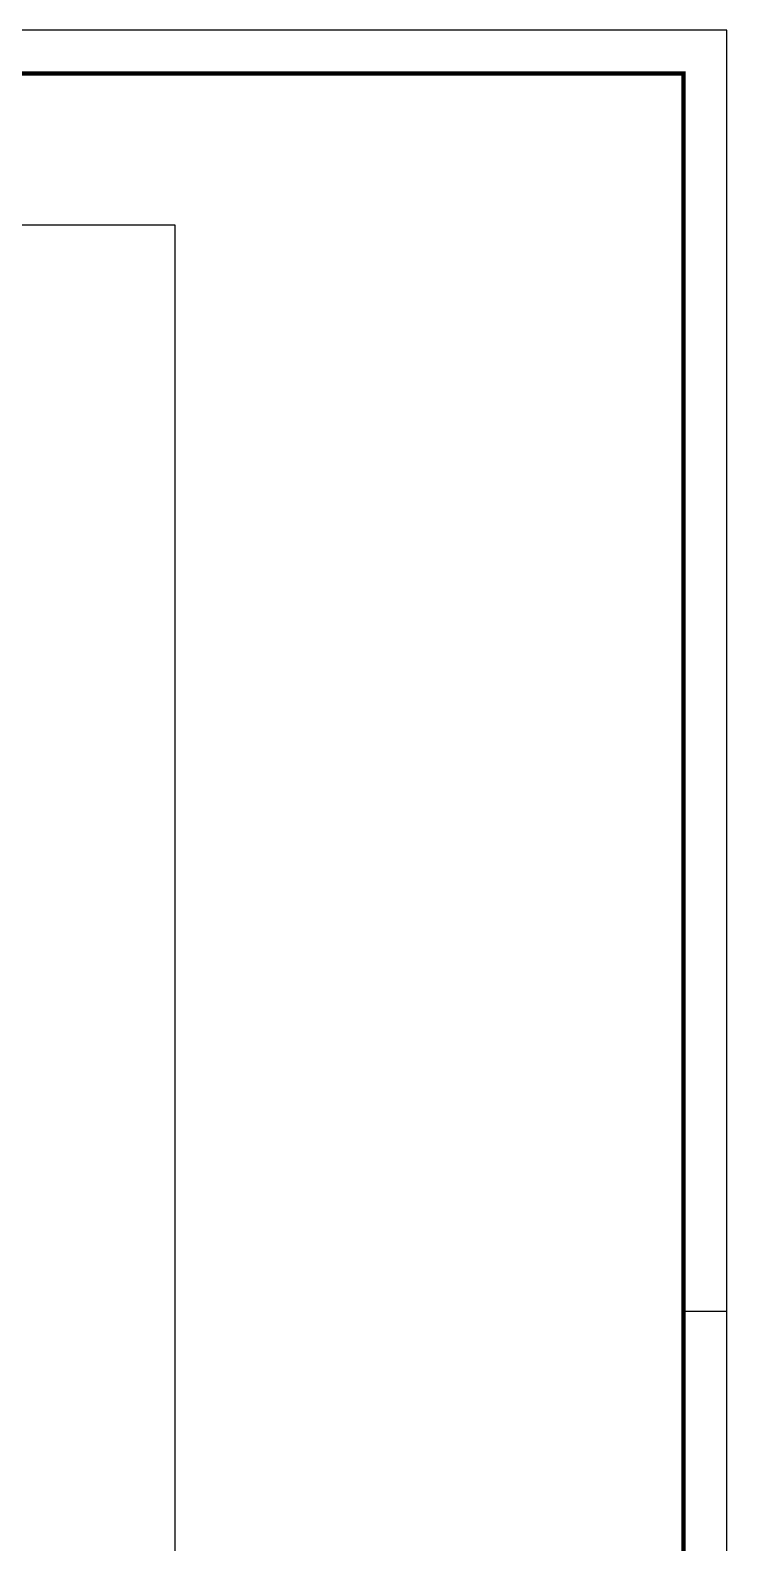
# Model space of a CAD drawing. Header units: millimetres. Extents: x 41808 to 42649, y -1673 to -1079.
# Drawn here: x 42487.1 to 42648.6, y -1429.8 to -1079.3 of the extents above; entities that cross this region are included whole.
import ezdxf

# ---------------------------------------------------------------- set-up
doc = ezdxf.new("R2010")
doc.units = ezdxf.units.MM
doc.header["$LTSCALE"] = 0.5
doc.layers.add('ARQ-FOLHA', color=7, linetype='Continuous')

# ---------------------------------------------------------------- blocks, each defined once
blk = doc.blocks.new('FOLHA A1')
at = {"layer": 'ARQ-FOLHA'}
for p, q in [((841, 0), (0, 0)), ((841, -594), (841, 0)), ((831, -297), (841, -297))]:
    blk.add_line(p, q, dxfattribs=at)
at = {"layer": 'ARQ-FOLHA', "const_width": 1}
blk.add_lwpolyline([(25, -10), (25, -584), (831, -584), (831, -10), (25, -10)], dxfattribs=at)

msp = doc.modelspace()

# ---------------------------------------------------------------- linework, layer by layer
at = {"linetype": 'Continuous'}
for p, q in [((41920.91642, -1124.33038), (42520.68842, -1124.33038)), ((42520.68842, -1124.33038), (42520.68842, -1524.17837))]:
    msp.add_line(p, q, dxfattribs=at)

# ---------------------------------------------------------------- block references
at = {"layer": 'ARQ-FOLHA', "xscale": 0.9995999999999999, "yscale": 0.9995999999999999, "zscale": 0.9995999999999999}
msp.add_blockref('FOLHA A1', (41807.96162, -1079.26536), dxfattribs=at)

doc.saveas('drawing.dxf')
